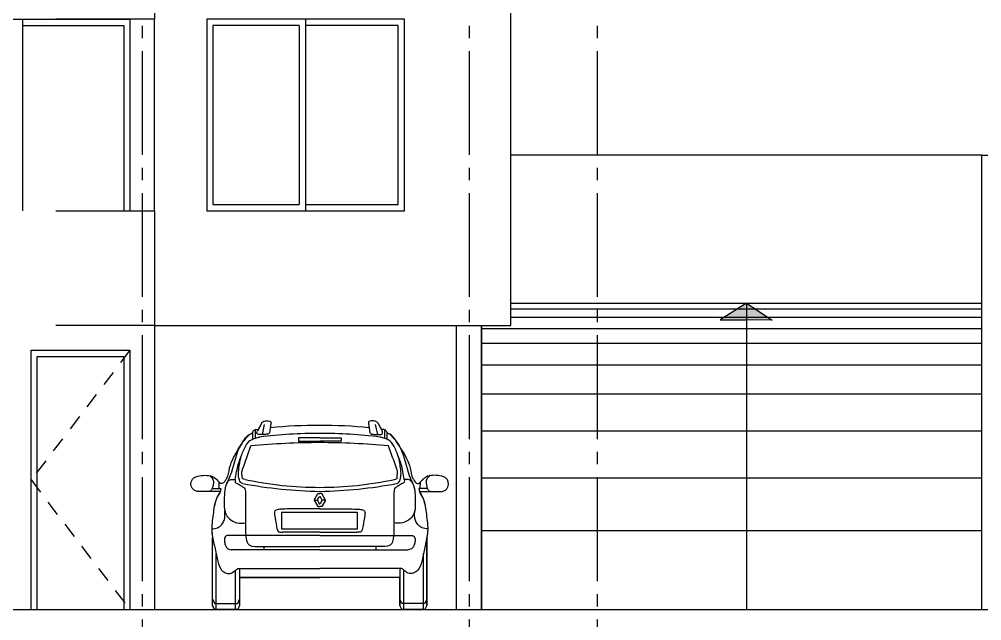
# Model space of a CAD drawing. Header units: millimetres. Extents: x 1217 to 2428, y 234 to 644.
# Drawn here: x 2083.4 to 2091.19, y 377.28 to 382.15 of the extents above; entities that cross this region are included whole.
import ezdxf

# ---------------------------------------------------------------- set-up
doc = ezdxf.new("R2010")
doc.units = ezdxf.units.MM
doc.linetypes.add('ACAD_ISO04W100', pattern=[30, 24, -3, 0, -3])
doc.linetypes.add('HIDDEN2', pattern=[0.1875, 0.125, -0.0625])
for name, color, linetype in [('0.1', 251, 'Continuous'), ('0.2', 2, 'Continuous'), ('CORTES', 30, 'Continuous'), ('EJES', 8, 'Continuous'), ('MURO', 5, 'Continuous')]:
    doc.layers.add(name, color=color, linetype=linetype)

# ---------------------------------------------------------------- blocks, each defined once
blk = doc.blocks.new('aut7')
at = {"layer": '0.1'}
for p, q in [((383849.4479, 7753100.1308, 0), (383849.4121, 7753100.0635, 0)), ((383849.4479, 7753100.1308, 0), (383849.4186, 7753100.0757, 0)), ((383849.5218, 7753100.1256, 0), (383849.511, 7753100.0499, 0)), ((383849.5218, 7753100.1256, 0), (383849.5167, 7753100.0898, 0)), ((383850.3126, 7753100.1256, 0), (383850.3234, 7753100.0499, 0)), ((383850.3126, 7753100.1256, 0), (383850.3177, 7753100.0898, 0)), ((383850.3865, 7753100.1308, 0), (383850.4223, 7753100.0635, 0)), ((383850.3865, 7753100.1308, 0), (383850.4158, 7753100.0757, 0)), ((383849.3729, 7753100.0525, 0), (383849.3729, 7753099.9979, 0)), ((383849.3934, 7753100.0742, 0), (383849.3934, 7753100.006, 0)), ((383849.4678, 7753100.1174, 0), (383849.4502, 7753100.0346, 0)), ((383850.3666, 7753100.1174, 0), (383850.3842, 7753100.0346, 0)), ((383850.441, 7753100.0742, 0), (383850.441, 7753100.006, 0)), ((383850.4615, 7753100.0525, 0), (383850.4615, 7753099.9979, 0)), ((383849.9172, 7753100.0083, 0), (383849.7451, 7753100.0083, 0)), ((383849.7451, 7753100.0083, 0), (383849.7451, 7753099.9818, 0)), ((383849.7451, 7753099.9818, 0), (383849.9172, 7753099.9818, 0)), ((383849.9172, 7753100.0083, 0), (383850.0893, 7753100.0083, 0)), ((383850.0893, 7753099.9818, 0), (383849.9172, 7753099.9818, 0)), ((383850.0893, 7753100.0083, 0), (383850.0893, 7753099.9818, 0)), ((383849.0468, 7753099.5989, 0), (383849.1161, 7753099.5989, 0)), ((383849.103, 7753099.5989, 0), (383849.1022, 7753099.6511, 0)), ((383849.1161, 7753099.5989, 0), (383849.1105, 7753099.5732, 0)), ((383850.7183, 7753099.5989, 0), (383850.7239, 7753099.5732, 0)), ((383850.7876, 7753099.5989, 0), (383850.7183, 7753099.5989, 0)), ((383850.7313, 7753099.5989, 0), (383850.7321, 7753099.6511, 0)), ((383849.1105, 7753099.5732, 0), (383848.9326, 7753099.5732, 0)), ((383849.1105, 7753099.5732, 0), (383848.9326, 7753099.5732, 0)), ((383849.3163, 7753099.5658, 0), (383849.3163, 7753099.2403, 0)), ((383849.8716, 7753099.5041, 0), (383849.9013, 7753099.5583, 0)), ((383849.8716, 7753099.5041, 0), (383849.9013, 7753099.4521, 0)), ((383849.8716, 7753099.5041, 0), (383849.8982, 7753099.5041, 0)), ((383849.8982, 7753099.5041, 0), (383849.9106, 7753099.5305, 0)), ((383849.8982, 7753099.5041, 0), (383849.9124, 7753099.4754, 0)), ((383849.9013, 7753099.5583, 0), (383849.9172, 7753099.5583, 0)), ((383849.9106, 7753099.5305, 0), (383849.9172, 7753099.5305, 0)), ((383849.933, 7753099.5583, 0), (383849.9172, 7753099.5583, 0)), ((383849.9237, 7753099.5305, 0), (383849.9172, 7753099.5305, 0)), ((383849.9362, 7753099.5041, 0), (383849.922, 7753099.4754, 0)), ((383849.9362, 7753099.5041, 0), (383849.9237, 7753099.5305, 0)), ((383849.9628, 7753099.5041, 0), (383849.933, 7753099.5583, 0)), ((383849.9628, 7753099.5041, 0), (383849.933, 7753099.4521, 0)), ((383849.9628, 7753099.5041, 0), (383849.9362, 7753099.5041, 0)), ((383850.5181, 7753099.5658, 0), (383850.5181, 7753099.2403, 0)), ((383850.7239, 7753099.5732, 0), (383850.9018, 7753099.5732, 0)), ((383850.7239, 7753099.5732, 0), (383850.9018, 7753099.5732, 0)), ((383849.9172, 7753099.4336, 0), (383849.672, 7753099.4336, 0)), ((383849.9013, 7753099.4521, 0), (383849.9172, 7753099.4521, 0)), ((383849.9124, 7753099.4754, 0), (383849.9172, 7753099.4754, 0)), ((383849.922, 7753099.4754, 0), (383849.9172, 7753099.4754, 0)), ((383849.933, 7753099.4521, 0), (383849.9172, 7753099.4521, 0)), ((383849.9172, 7753099.4336, 0), (383850.1624, 7753099.4336, 0)), ((383849.0502, 7753098.6521, 0), (383849.0502, 7753099.2013, 0)), ((383849.9172, 7753099.2192, 0), (383849.1743, 7753099.2192, 0)), ((383849.9172, 7753099.2447, 0), (383849.6163, 7753099.2447, 0)), ((383849.9172, 7753099.2447, 0), (383850.2181, 7753099.2447, 0)), ((383849.9172, 7753099.2192, 0), (383850.6601, 7753099.2192, 0)), ((383850.7842, 7753098.6521, 0), (383850.7842, 7753099.2013, 0)), ((383849.4166, 7753099.1295, 0), (383849.9172, 7753099.1295, 0)), ((383849.4643, 7753099.1287, 0), (383849.4643, 7753099.1025, 0)), ((383850.4178, 7753099.1295, 0), (383849.9172, 7753099.1295, 0)), ((383850.3701, 7753099.1287, 0), (383850.3701, 7753099.1025, 0)), ((383849.0783, 7753098.6177, 0), (383849.0783, 7753099.0683, 0)), ((383849.9172, 7753099.1025, 0), (383849.2008, 7753099.1025, 0)), ((383849.9172, 7753099.1025, 0), (383850.6336, 7753099.1025, 0)), ((383850.756, 7753098.6177, 0), (383850.756, 7753099.0683, 0)), ((383849.2357, 7753098.6177, 0), (383849.2357, 7753098.9362, 0)), ((383849.254, 7753098.9507, 0), (383849.9172, 7753098.9507, 0)), ((383849.2683, 7753098.9507, 0), (383849.2683, 7753098.652, 0)), ((383850.5803, 7753098.9507, 0), (383849.9172, 7753098.9507, 0)), ((383850.5661, 7753098.9507, 0), (383850.5661, 7753098.652, 0)), ((383850.5987, 7753098.6177, 0), (383850.5987, 7753098.9362, 0)), ((383849.2683, 7753098.8767, 0), (383849.9172, 7753098.8767, 0)), ((383850.5661, 7753098.8767, 0), (383849.9172, 7753098.8767, 0)), ((383849.0502, 7753098.7021, 0), (383849.0674, 7753098.6677, 0)), ((383849.0674, 7753098.6677, 0), (383849.2532, 7753098.6677, 0)), ((383849.2532, 7753098.6677, 0), (383849.2683, 7753098.702, 0)), ((383850.5812, 7753098.6677, 0), (383850.5661, 7753098.702, 0)), ((383850.767, 7753098.6677, 0), (383850.5812, 7753098.6677, 0)), ((383850.7842, 7753098.7021, 0), (383850.767, 7753098.6677, 0))]:
    blk.add_line(p, q, dxfattribs=at)
at = {"layer": '0.1', "elevation": 0}
blk.add_lwpolyline([(383850.3178, 7753100.0898, 0.025593), (383849.9172, 7753100.1098, 0.025593), (383849.5166, 7753100.0898)], format="xyb", dxfattribs=at)
blk.add_lwpolyline([(383849.6077, 7753099.2725), (383850.223, 7753099.2725), (383850.223, 7753099.4031), (383849.6077, 7753099.4031)], close=True, dxfattribs=at)
blk.add_lwpolyline([(383850.7842, 7753099.2015), (383850.7842, 7753098.6521), (383850.767, 7753098.6177), (383850.5812, 7753098.6177), (383850.5661, 7753098.652), (383850.5661, 7753098.8767), (383849.9172, 7753098.8767), (383849.2683, 7753098.8767), (383849.2683, 7753098.652), (383849.2532, 7753098.6177), (383849.0674, 7753098.6177), (383849.0502, 7753098.6521), (383849.0502, 7753099.2015)], dxfattribs=at)
at = {"layer": '0.1'}
for centre, radius, start, end in [((383849.9125, 7753096.1895, 0), 3.9203, 89.93152, 95.79301), ((383849.9219, 7753096.1895, 0), 3.9203, 84.20699, 90.06848), ((383849.9135, 7753094.3276, 0), 5.6423, 89.96222, 95.62487), ((383849.9064, 7753096.2173, 0), 3.8276, 89.83853, 97.14182), ((383849.928, 7753096.2173, 0), 3.8276, 82.85818, 90.16147), ((383849.9209, 7753094.3276, 0), 5.6423, 84.37513, 90.03778), ((383849.9172, 7753102.4846, 0), 2.8768, 257.88427, 270), ((383849.9172, 7753102.4846, 0), 2.8768, 270, 282.11573), ((383849.9971, 7753103.4781, 0), 3.9036, 259.63438, 268.82742), ((383849.8373, 7753103.4781, 0), 3.9036, 271.17258, 280.36562)]:
    blk.add_arc(centre, radius, start, end, dxfattribs=at)
for points in [[(383849.4479, 7753100.1308, 0), (383849.457, 7753100.1393, 0), (383849.4675, 7753100.1439, 0), (383849.5124, 7753100.1436, 0), (383849.522, 7753100.1374, 0), (383849.5218, 7753100.1256, 0)], [(383849.4479, 7753100.1308, 0), (383849.457, 7753100.1393, 0), (383849.4675, 7753100.1439, 0), (383849.5124, 7753100.1436, 0), (383849.522, 7753100.1374, 0), (383849.5218, 7753100.1256, 0)], [(383850.3865, 7753100.1308, 0), (383850.3774, 7753100.1393, 0), (383850.3669, 7753100.1439, 0), (383850.322, 7753100.1436, 0), (383850.3124, 7753100.1374, 0), (383850.3126, 7753100.1256, 0)], [(383850.3865, 7753100.1308, 0), (383850.3774, 7753100.1393, 0), (383850.3669, 7753100.1439, 0), (383850.322, 7753100.1436, 0), (383850.3124, 7753100.1374, 0), (383850.3126, 7753100.1256, 0)], [(383849.2605, 7753099.923, 0), (383849.3077, 7753099.9947, 0), (383849.3503, 7753100.0374, 0), (383849.3683, 7753100.0463, 0), (383849.3817, 7753100.0676, 0), (383849.4186, 7753100.0757, 0)], [(383849.2605, 7753099.923, 0), (383849.3077, 7753099.9947, 0), (383849.3503, 7753100.0374, 0), (383849.3683, 7753100.0463, 0), (383849.3817, 7753100.0676, 0), (383849.4186, 7753100.0757, 0)], [(383849.511, 7753100.0499, 0), (383849.5034, 7753100.0424, 0), (383849.4791, 7753100.0367, 0), (383849.4215, 7753100.0363, 0), (383849.4112, 7753100.0405, 0), (383849.4079, 7753100.0532, 0), (383849.4121, 7753100.0635, 0)], [(383850.3234, 7753100.0499, 0), (383850.3309, 7753100.0424, 0), (383850.3553, 7753100.0367, 0), (383850.4128, 7753100.0363, 0), (383850.4232, 7753100.0405, 0), (383850.4265, 7753100.0532, 0), (383850.4223, 7753100.0635, 0)], [(383850.5739, 7753099.923, 0), (383850.5267, 7753099.9947, 0), (383850.4841, 7753100.0374, 0), (383850.4661, 7753100.0463, 0), (383850.4527, 7753100.0676, 0), (383850.4158, 7753100.0757, 0)], [(383850.5739, 7753099.923, 0), (383850.5267, 7753099.9947, 0), (383850.4841, 7753100.0374, 0), (383850.4661, 7753100.0463, 0), (383850.4527, 7753100.0676, 0), (383850.4158, 7753100.0757, 0)], [(383849.3466, 7753100.0356, 0), (383849.2782, 7753099.9503, 0), (383849.2018, 7753099.7314, 0), (383849.1701, 7753099.6518, 0), (383849.1573, 7753099.6225, 0), (383849.1457, 7753099.5462, 0), (383849.1448, 7753099.4483, 0), (383849.1562, 7753099.3922, 0), (383849.1866, 7753099.353, 0), (383849.246, 7753099.3214, 0), (383849.3206, 7753099.3201, 0)], [(383850.4878, 7753100.0356, 0), (383850.5562, 7753099.9503, 0), (383850.6326, 7753099.7314, 0), (383850.6643, 7753099.6518, 0), (383850.6771, 7753099.6225, 0), (383850.6887, 7753099.5462, 0), (383850.6895, 7753099.4483, 0), (383850.6782, 7753099.3922, 0), (383850.6478, 7753099.353, 0), (383850.5884, 7753099.3214, 0), (383850.5137, 7753099.3201, 0)], [(383849.2605, 7753099.923, 0), (383849.1854, 7753099.7626, 0), (383849.1629, 7753099.6796, 0), (383849.1483, 7753099.6561, 0), (383849.1337, 7753099.6404, 0), (383849.1135, 7753099.6382, 0)], [(383849.2605, 7753099.923, 0), (383849.1854, 7753099.7626, 0), (383849.1629, 7753099.6796, 0), (383849.1483, 7753099.6561, 0), (383849.1337, 7753099.6404, 0), (383849.1135, 7753099.6382, 0)], [(383849.3134, 7753099.6719, 0), (383849.2951, 7753099.6758, 0), (383849.2894, 7753099.705, 0), (383849.2867, 7753099.7261, 0), (383849.2933, 7753099.755, 0), (383849.3604, 7753099.9428, 0)], [(383850.521, 7753099.6719, 0), (383850.5392, 7753099.6758, 0), (383850.545, 7753099.705, 0), (383850.5477, 7753099.7261, 0), (383850.5411, 7753099.755, 0), (383850.4739, 7753099.9428, 0)], [(383850.5739, 7753099.923, 0), (383850.649, 7753099.7626, 0), (383850.6715, 7753099.6796, 0), (383850.6861, 7753099.6561, 0), (383850.7007, 7753099.6404, 0), (383850.7209, 7753099.6382, 0)], [(383850.5739, 7753099.923, 0), (383850.649, 7753099.7626, 0), (383850.6715, 7753099.6796, 0), (383850.6861, 7753099.6561, 0), (383850.7007, 7753099.6404, 0), (383850.7209, 7753099.6382, 0)], [(383849.2331, 7753099.6704, 0), (383849.2448, 7753099.737, 0), (383849.2576, 7753099.7925, 0), (383849.2866, 7753099.8731, 0)], [(383850.6013, 7753099.6704, 0), (383850.5896, 7753099.737, 0), (383850.5767, 7753099.7925, 0), (383850.5478, 7753099.8731, 0)], [(383848.9326, 7753099.5732, 0), (383848.9062, 7753099.5817, 0), (383848.8849, 7753099.6004, 0), (383848.884, 7753099.6685, 0), (383848.9019, 7753099.6864, 0), (383848.93, 7753099.6991, 0), (383848.9879, 7753099.7051, 0), (383849.0441, 7753099.6983, 0), (383849.0815, 7753099.6728, 0), (383849.1135, 7753099.6382, 0)], [(383848.9326, 7753099.5732, 0), (383848.9062, 7753099.5817, 0), (383848.8849, 7753099.6004, 0), (383848.884, 7753099.6685, 0), (383848.9019, 7753099.6864, 0), (383848.93, 7753099.6991, 0), (383848.9879, 7753099.7051, 0), (383849.0441, 7753099.6983, 0), (383849.0815, 7753099.6728, 0), (383849.1135, 7753099.6382, 0)], [(383849.0278, 7753099.7028, 0), (383849.0552, 7753099.6651, 0), (383849.0508, 7753099.6146, 0), (383849.0421, 7753099.5894, 0), (383849.0215, 7753099.5732, 0)], [(383849.1642, 7753099.6424, 0), (383849.1847, 7753099.6666, 0), (383849.2203, 7753099.6712, 0), (383849.2331, 7753099.6704, 0)], [(383849.2331, 7753099.6704, 0), (383849.2329, 7753099.6509, 0), (383849.2555, 7753099.6352, 0), (383849.2885, 7753099.6161, 0), (383849.3059, 7753099.6031, 0), (383849.3146, 7753099.5849, 0), (383849.3163, 7753099.5658, 0)], [(383850.6013, 7753099.6704, 0), (383850.6015, 7753099.6509, 0), (383850.5789, 7753099.6352, 0), (383850.5459, 7753099.6161, 0), (383850.5285, 7753099.6031, 0), (383850.5198, 7753099.5849, 0), (383850.5181, 7753099.5658, 0)], [(383850.6702, 7753099.6424, 0), (383850.6497, 7753099.6666, 0), (383850.6141, 7753099.6712, 0), (383850.6013, 7753099.6704, 0)], [(383850.9018, 7753099.5732, 0), (383850.9282, 7753099.5817, 0), (383850.9495, 7753099.6004, 0), (383850.9503, 7753099.6685, 0), (383850.9325, 7753099.6864, 0), (383850.9044, 7753099.6991, 0), (383850.8465, 7753099.7051, 0), (383850.7903, 7753099.6983, 0), (383850.7528, 7753099.6728, 0), (383850.7209, 7753099.6382, 0)], [(383850.9018, 7753099.5732, 0), (383850.9282, 7753099.5817, 0), (383850.9495, 7753099.6004, 0), (383850.9503, 7753099.6685, 0), (383850.9325, 7753099.6864, 0), (383850.9044, 7753099.6991, 0), (383850.8465, 7753099.7051, 0), (383850.7903, 7753099.6983, 0), (383850.7528, 7753099.6728, 0), (383850.7209, 7753099.6382, 0)], [(383850.8066, 7753099.7028, 0), (383850.7792, 7753099.6651, 0), (383850.7836, 7753099.6146, 0), (383850.7923, 7753099.5894, 0), (383850.8129, 7753099.5732, 0)], [(383849.1135, 7753099.5732, 0), (383849.081, 7753099.5163, 0), (383849.0542, 7753099.3888, 0), (383849.0441, 7753099.2478, 0), (383849.0643, 7753099.1353, 0), (383849.0861, 7753099.0312, 0), (383849.1163, 7753098.9473, 0), (383849.1499, 7753098.9171, 0), (383849.1902, 7753098.9104, 0), (383849.2305, 7753098.9322, 0), (383849.254, 7753098.9507, 0)], [(383850.7209, 7753099.5732, 0), (383850.7533, 7753099.5163, 0), (383850.7802, 7753099.3888, 0), (383850.7903, 7753099.2478, 0), (383850.7701, 7753099.1353, 0), (383850.7483, 7753099.0312, 0), (383850.7181, 7753098.9473, 0), (383850.6845, 7753098.9171, 0), (383850.6442, 7753098.9104, 0), (383850.6039, 7753098.9322, 0), (383850.5803, 7753098.9507, 0)], [(383849.672, 7753099.4336, 0), (383849.6017, 7753099.4306, 0), (383849.5724, 7753099.4263, 0), (383849.5548, 7753099.416, 0), (383849.5519, 7753099.3852, 0), (383849.568, 7753099.2886, 0), (383849.5841, 7753099.2476, 0), (383849.6163, 7753099.2447, 0)], [(383850.1624, 7753099.4336, 0), (383850.2327, 7753099.4306, 0), (383850.262, 7753099.4263, 0), (383850.2796, 7753099.416, 0), (383850.2825, 7753099.3852, 0), (383850.2664, 7753099.2886, 0), (383850.2503, 7753099.2476, 0), (383850.2181, 7753099.2447, 0)], [(383849.0433, 7753099.2725, 0), (383849.0885, 7753099.2799, 0), (383849.1238, 7753099.3068, 0), (383849.1432, 7753099.3401, 0), (383849.148, 7753099.4196, 0)], [(383850.791, 7753099.2725, 0), (383850.7459, 7753099.2799, 0), (383850.7106, 7753099.3068, 0), (383850.6912, 7753099.3401, 0), (383850.6864, 7753099.4196, 0)], [(383849.3163, 7753099.2403, 0), (383849.3255, 7753099.1779, 0), (383849.3343, 7753099.1521, 0), (383849.4166, 7753099.1295, 0)], [(383850.5181, 7753099.2403, 0), (383850.5089, 7753099.1779, 0), (383850.5001, 7753099.1521, 0), (383850.4178, 7753099.1295, 0)]]:
    blk.add_spline(points, degree=3, dxfattribs=at)
for points, knots in [([(383849.2947, 7753099.6383, 0), (383849.2798, 7753099.6405, 0), (383849.262, 7753099.671, 0), (383849.2575, 7753099.7242, 0), (383849.2645, 7753099.7773, 0), (383849.2754, 7753099.8471, 0), (383849.3023, 7753099.9158, 0), (383849.343, 7753099.9896, 0), (383849.3965, 7753100.0083, 0), (383849.4252, 7753100.0142, 0), (383849.4305, 7753100.0152, 0)], [0, 0, 0, 0, 0.042606, 0.0923859, 0.1523141, 0.2073811, 0.3022424, 0.3770388, 0.4476693, 0.463704, 0.463704, 0.463704, 0.463704]), ([(383850.5397, 7753099.6383, 0), (383850.5546, 7753099.6405, 0), (383850.5724, 7753099.671, 0), (383850.5769, 7753099.7242, 0), (383850.5698, 7753099.7773, 0), (383850.559, 7753099.8471, 0), (383850.5321, 7753099.9158, 0), (383850.4914, 7753099.9896, 0), (383850.4379, 7753100.0083, 0), (383850.4092, 7753100.0142, 0), (383850.4038, 7753100.0152, 0)], [0, 0, 0, 0, 0.042606, 0.0923859, 0.1523141, 0.2073811, 0.3022424, 0.3770388, 0.4476693, 0.463704, 0.463704, 0.463704, 0.463704]), ([(383849.1105, 7753099.5732, 0), (383849.0998, 7753099.5546, 0), (383849.0672, 7753099.498, 0), (383849.0545, 7753099.3847, 0), (383849.0385, 7753099.2789, 0), (383849.0474, 7753099.2169, 0), (383849.0502, 7753099.2015, 0)], [0, 0, 0, 0, 0.0640653, 0.1944288, 0.3357799, 0.3826424, 0.3826424, 0.3826424, 0.3826424]), ([(383850.7239, 7753099.5732, 0), (383850.7346, 7753099.5546, 0), (383850.7672, 7753099.498, 0), (383850.7798, 7753099.3847, 0), (383850.7959, 7753099.2789, 0), (383850.787, 7753099.2169, 0), (383850.7842, 7753099.2015, 0)], [0, 0, 0, 0, 0.0640653, 0.1944288, 0.3357799, 0.3826424, 0.3826424, 0.3826424, 0.3826424]), ([(383849.1743, 7753099.2192, 0), (383849.1693, 7753099.2186, 0), (383849.1593, 7753099.2153, 0), (383849.1449, 7753099.1999, 0), (383849.145, 7753099.1722, 0), (383849.1507, 7753099.1449, 0), (383849.1611, 7753099.1205, 0), (383849.1791, 7753099.1051, 0), (383849.1938, 7753099.1034, 0), (383849.2008, 7753099.1025, 0)], [0.0148251, 0.0148251, 0.0148251, 0.0148251, 0.0299472, 0.0453318, 0.0747039, 0.1069598, 0.1304417, 0.1528701, 0.1738631, 0.1738631, 0.1738631, 0.1738631]), ([(383850.6601, 7753099.2192, 0), (383850.6651, 7753099.2186, 0), (383850.6751, 7753099.2153, 0), (383850.6895, 7753099.1999, 0), (383850.6894, 7753099.1722, 0), (383850.6836, 7753099.1449, 0), (383850.6733, 7753099.1205, 0), (383850.6552, 7753099.1051, 0), (383850.6406, 7753099.1034, 0), (383850.6336, 7753099.1025, 0)], [0.0148251, 0.0148251, 0.0148251, 0.0148251, 0.0299472, 0.0453318, 0.0747039, 0.1069598, 0.1304417, 0.1528701, 0.1738631, 0.1738631, 0.1738631, 0.1738631])]:
    blk.add_open_spline(points, degree=3, knots=knots, dxfattribs=at)

msp = doc.modelspace()

# ---------------------------------------------------------------- hatches: boundary and pattern name
at = {"layer": 'MURO', "ltscale": 3}
h = msp.add_hatch(color=8, dxfattribs=at)
h.paths.add_polyline_path([(2089.4968, 379.7147), (2089.2857, 379.7162), (2089.2867, 379.851)])
h.paths.add_polyline_path([(2089.2867, 379.851), (2089.2857, 379.7162), (2089.0747, 379.7176)])

# ---------------------------------------------------------------- linework, layer by layer
at = {"layer": '0.1'}
for p, q in [((2085.3644, 378.8841, 0), (2085.3286, 378.8168, 0)), ((2085.3644, 378.8841, 0), (2085.3351, 378.829, 0)), ((2085.3843, 378.8707, 0), (2085.3667, 378.7879, 0)), ((2085.4383, 378.8789, 0), (2085.4275, 378.8032, 0)), ((2085.4383, 378.8789, 0), (2085.4332, 378.8431, 0)), ((2086.2291, 378.8789, 0), (2086.2399, 378.8032, 0)), ((2086.2291, 378.8789, 0), (2086.2342, 378.8431, 0)), ((2086.2831, 378.8707, 0), (2086.3007, 378.7879, 0)), ((2086.303, 378.8841, 0), (2086.3387, 378.8168, 0)), ((2086.303, 378.8841, 0), (2086.3323, 378.829, 0))]:
    msp.add_line(p, q, dxfattribs=at)
at = {"layer": '0.1', "ltscale": 3, "elevation": 0}
for points in [[(2082.5059, 380.601), (2082.5059, 382.151), (2084.2973, 382.151), (2084.2973, 380.601)], [(2083.4266, 382.151), (2083.4266, 380.601)], [(2085.7173, 382.151), (2085.7173, 380.601)], [(2083.4266, 382.101), (2084.2473, 382.101), (2084.2473, 380.601)], [(2085.6673, 382.101), (2084.9696, 382.101), (2084.9696, 380.651), (2085.6673, 380.651)], [(2085.6673, 382.101), (2085.6673, 380.651)], [(2085.7173, 380.651), (2086.4696, 380.651), (2086.4696, 382.101), (2085.7173, 382.101)], [(2091.1919, 381.051), (2087.3814, 381.051)], [(2087.3814, 379.851), (2091.1919, 379.851)], [(2087.3814, 379.8066), (2091.1919, 379.8066)], [(2089.2867, 379.851), (2089.2867, 377.371)], [(2087.3814, 379.7401), (2091.1919, 379.7401)], [(2086.9418, 377.371), (2086.9418, 379.671)], [(2087.1418, 379.671), (2087.1418, 377.371)], [(2087.1419, 379.6459), (2091.1919, 379.6459)], [(2087.1419, 379.5295), (2091.1919, 379.5295)], [(2083.5474, 377.371), (2083.5474, 379.421), (2084.2473, 379.421), (2084.2473, 377.371)], [(2087.1419, 379.3521), (2091.1919, 379.3521)], [(2087.1419, 379.1192), (2091.1919, 379.1192)], [(2087.1419, 378.8199), (2091.1919, 378.8199)], [(2087.1419, 378.4373), (2091.1919, 378.4373)], [(2087.1419, 378.0105), (2091.1919, 378.0105)]]:
    msp.add_lwpolyline(points, dxfattribs=at)
msp.add_lwpolyline([(2084.9196, 380.601), (2086.5196, 380.601), (2086.5196, 382.151), (2084.9196, 382.151)], close=True, dxfattribs=at)
at = {"layer": '0.1', "color": 3, "ltscale": 3, "elevation": 0}
for points in [[(2086.9419, 377.371), (2086.9419, 379.671)], [(2087.1419, 377.371), (2087.1419, 379.671)]]:
    msp.add_lwpolyline(points, dxfattribs=at)
at = {"layer": '0.1', "linetype": 'HIDDEN2', "elevation": 0}
msp.add_lwpolyline([(2084.2973, 379.471), (2083.4974, 378.421), (2084.2973, 377.371)], dxfattribs=at)
at = {"layer": '0.1', "elevation": 0}
msp.add_lwpolyline([(2086.2342, 378.8431, 0.025593), (2085.8337, 378.8631, 0.025593), (2085.4331, 378.8431)], format="xyb", dxfattribs=at)
at = {"layer": '0.1'}
for centre, start, end in [((2085.829, 374.9428, 0), 89.93152, 95.79301), ((2085.8384, 374.9428, 0), 84.20699, 90.06848)]:
    msp.add_arc(centre, 3.9203, start, end, dxfattribs=at)
for points in [[(2085.3644, 378.8841, 0), (2085.3735, 378.8926, 0), (2085.384, 378.8972, 0), (2085.4289, 378.8969, 0), (2085.4384, 378.8907, 0), (2085.4383, 378.8789, 0)], [(2085.3644, 378.8841, 0), (2085.3735, 378.8926, 0), (2085.384, 378.8972, 0), (2085.4289, 378.8969, 0), (2085.4384, 378.8907, 0), (2085.4383, 378.8789, 0)], [(2086.303, 378.8841, 0), (2086.2939, 378.8926, 0), (2086.2834, 378.8972, 0), (2086.2385, 378.8969, 0), (2086.2289, 378.8907, 0), (2086.2291, 378.8789, 0)], [(2086.303, 378.8841, 0), (2086.2939, 378.8926, 0), (2086.2834, 378.8972, 0), (2086.2385, 378.8969, 0), (2086.2289, 378.8907, 0), (2086.2291, 378.8789, 0)]]:
    msp.add_spline(points, degree=3, dxfattribs=at)
at = {"layer": '0.2', "ltscale": 3}
for q in [(2087.3814, 399.301, 0), (2087.3814, 379.671, 0), (2087.3814, 379.671, 0)]:
    msp.add_line((2087.3814, 379.671, 0), q, dxfattribs=at)
at = {"layer": '0.2', "ltscale": 3, "elevation": 0}
for points in [[(2083.6973, 383.051), (2084.4973, 383.051), (2084.4973, 382.151), (2083.6973, 382.151)], [(2084.2973, 382.151), (2084.2973, 380.601)], [(2084.4973, 380.601), (2084.4973, 382.151)], [(2091.1919, 379.671), (2091.1919, 381.051), (2091.5919, 381.051), (2091.5919, 381.051)], [(2083.6973, 380.601), (2084.4973, 380.601), (2084.4973, 379.671), (2083.6973, 379.671)], [(2084.4973, 379.671), (2084.4973, 377.371)], [(2084.4973, 379.671), (2087.3814, 379.671)], [(2091.1919, 377.371), (2091.1919, 379.671)], [(2083.4974, 377.371), (2083.4974, 379.471), (2084.2973, 379.471), (2084.2973, 377.371)]]:
    msp.add_lwpolyline(points, dxfattribs=at)
at = {"layer": 'CORTES', "ltscale": 3, "elevation": 0}
msp.add_lwpolyline([(2065.3608, 377.371), (2094.9169, 377.371)], dxfattribs=at)
at = {"layer": 'EJES', "linetype": 'ACAD_ISO04W100', "ltscale": 0.035, "elevation": 0}
for points in [[(2084.3974, 394.5425), (2084.3974, 373.0741)], [(2084.3974, 394.5425), (2084.3974, 373.0741)], [(2087.0418, 394.5425), (2087.0418, 373.0741)], [(2087.0419, 394.5425), (2087.0419, 373.0741)], [(2088.0799, 394.5425), (2088.0799, 373.0741)], [(2088.0799, 394.5425), (2088.0799, 373.0741)]]:
    msp.add_lwpolyline(points, dxfattribs=at)
at = {"layer": 'MURO', "color": 8, "ltscale": 3, "elevation": 0}
for points in [[(2089.2867, 379.851), (2089.0747, 379.7176), (2089.2857, 379.7162)], [(2089.2867, 379.851), (2089.4968, 379.7147), (2089.2857, 379.7162)]]:
    msp.add_lwpolyline(points, dxfattribs=at)

# ---------------------------------------------------------------- block references
at = {"layer": '0.1'}
msp.add_blockref('aut7', (-381764.0835, -7752721.2467, 0), dxfattribs=at)

doc.saveas('drawing.dxf')
